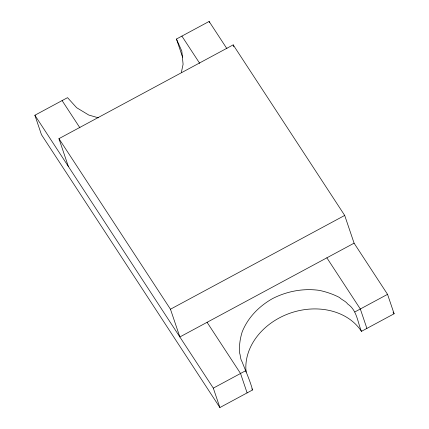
<?xml version="1.0" encoding="UTF-8"?>
<svg xmlns="http://www.w3.org/2000/svg" width="429" height="429" viewBox="0 0 429 429"><rect width="100%" height="100%" fill="white"/><g stroke="black" fill="none" stroke-linecap="round" stroke-linejoin="round"><path stroke-width="0.64" d="M181.392 72.254L183.092 64.28L181.805 51.072L176.448 39.034L209.116 21.45L226.936 48.702M68.334 166.404L58.945 138.664L233.183 44.873L344.701 215.428L354.091 243.173L387.548 294.342L394.122 313.76L361.454 331.344C357.555 322.082 356.939 310.199 347.844 304.14C345.731 301.078 341.972 300.053 339.409 297.447C333.022 294.138 326.26 291.827 319.219 290.358C303.228 288.132 286.878 291.259 272.549 298.595C259.202 306.113 247.941 317.487 242.213 331.81C240.063 338.642 239.098 345.549 239.532 352.702C240.685 355.727 240.202 359.084 242.112 361.851C245.678 371.128 249.919 380.233 252.552 389.966L219.884 407.55L41.452 134.658L34.878 115.24L67.546 97.656L76.619 107.69L88.782 115.047L98.338 117.809M354.091 243.173L179.853 336.963L170.463 309.218L344.701 215.428M219.884 407.55L213.31 388.132L245.978 370.543M354.88 311.926L387.548 294.342M393.023 312.081L394.122 313.76M181.891 36.106L199.71 63.358M326.866 257.829L360.322 308.993L366.897 328.416M62.103 100.584L79.923 127.837M207.078 322.308L240.535 373.477L247.109 392.894M58.945 138.664L170.463 309.218M34.878 115.24L213.31 388.132M233.183 44.873L233.821 46.766M209.116 21.45L209.54 22.705M176.448 39.034L182.593 57.202M252.552 389.966A62.285 50.391 -18.7 0 1 251.85 388.846M246.107 372.125A62.285 50.391 -18.7 0 1 289.87 313.261A62.285 50.391 -18.7 0 1 361.454 331.344"/></g></svg>
